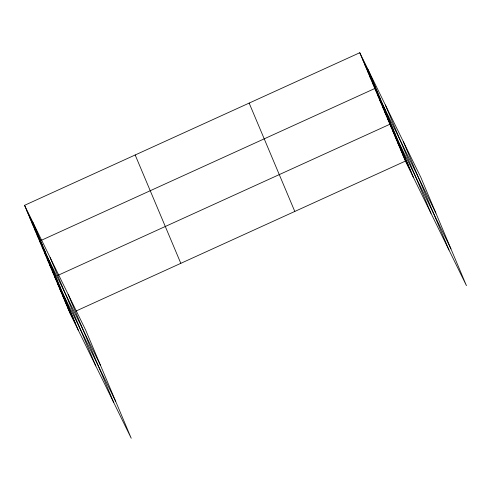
<?xml version="1.0" encoding="UTF-8"?>
<svg xmlns="http://www.w3.org/2000/svg" width="491" height="491" viewBox="0 0 491 491"><rect width="100%" height="100%" fill="white"/><g stroke="black" fill="none" stroke-linecap="round" stroke-linejoin="round"><path stroke-width="0.74" d="M24.55 205.33L85.581 329.915L131.226 438.267L70.195 313.688L24.55 205.33L359.774 52.733L420.805 177.312L466.45 285.67L405.419 161.085L359.774 52.733M55.992 276.249L54.679 276.85L115.704 401.429M57.969 275.347L389.897 124.248L450.928 248.827M70.195 313.688L71.514 313.086M76.123 310.993L405.419 161.085M362.284 58.693L370.423 75.307M364.795 64.652L372.933 81.267M367.305 70.612L375.443 87.226M369.815 76.571L377.953 93.186M372.325 82.531L380.464 99.145M435.867 213.069L374.836 88.49L39.611 241.087L100.643 365.672M377.346 94.45L385.484 111.064M379.856 100.409L388 117.024M382.366 106.369L390.511 122.983M384.876 112.329L393.021 128.943M387.387 118.288L395.531 134.902M392.487 130.385L400.625 147.005M395.071 136.529L403.215 153.143M397.661 142.666L405.799 159.28M400.245 148.81L408.383 165.424M402.835 154.947L410.973 171.562M27.06 211.29L35.199 227.91M29.57 217.249L37.709 233.869M32.081 223.209L40.219 239.829M34.591 229.168L42.729 245.788M37.101 235.128L45.246 251.748M42.122 247.047L50.266 263.667M44.632 253.006L52.776 269.627M47.142 258.966L55.287 275.586M49.652 264.925L57.797 281.546M52.163 270.891L60.307 287.505M57.263 282.988L65.401 299.602M59.847 289.125L67.991 305.746M62.437 295.269L70.575 311.883M65.021 301.406L73.165 318.027M67.611 307.55L75.749 324.164M403.35 141.684L448.995 250.042M385.367 104.976L431.012 213.333M367.912 69.348L413.557 177.705M249.152 103.092L294.796 211.443M135.172 154.972L180.817 263.329M68.126 294.287L113.771 402.638M50.143 257.579L95.788 365.93M32.688 221.95L78.333 330.302"/></g></svg>
